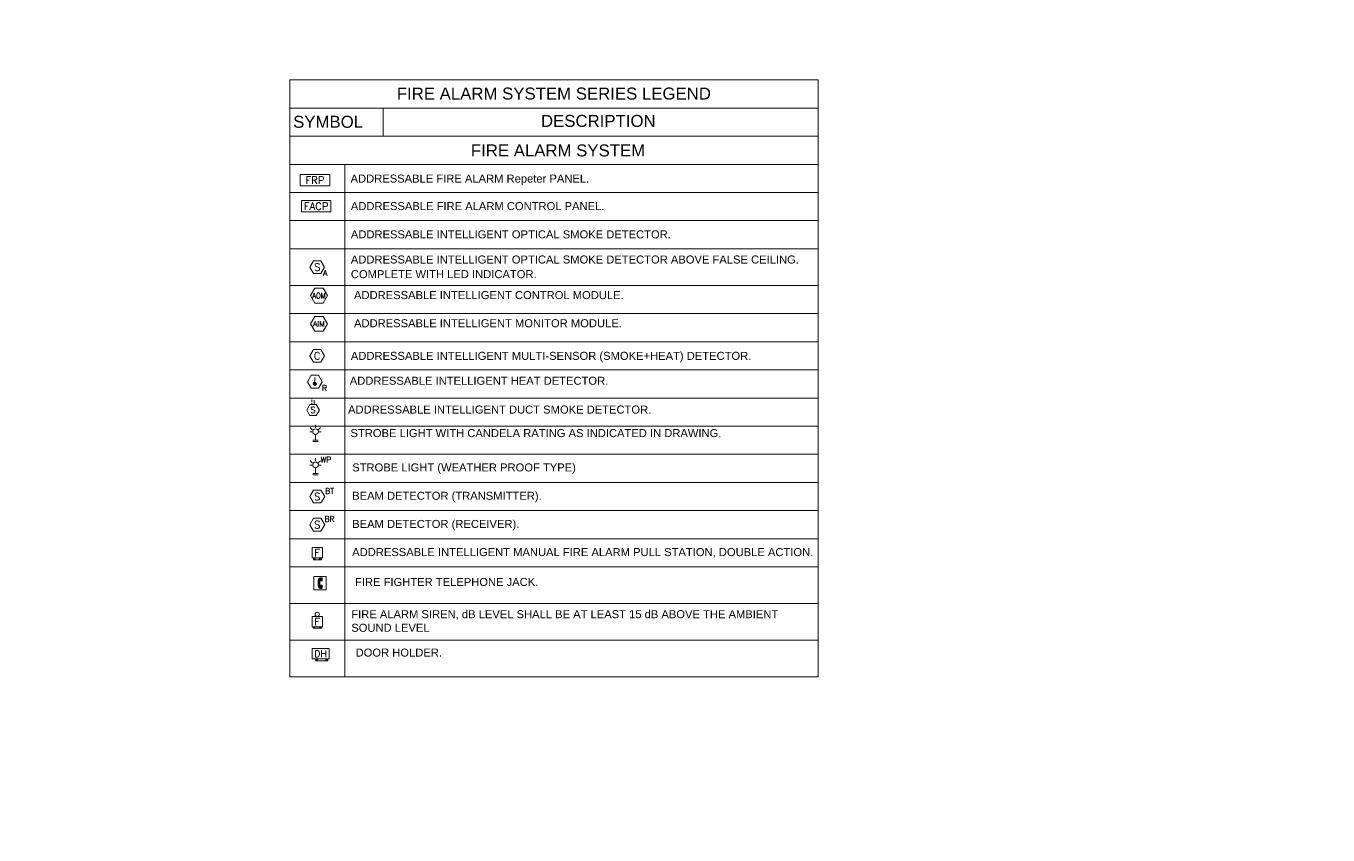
# Model space of a CAD drawing. Extents: x -3404 to 3497, y 0 to 399.
# Drawn here: x 145.7 to 198, y 348.9 to 381.4 of the extents above; entities that cross this region are included whole.
import ezdxf
from ezdxf import colors
from ezdxf.entities.mleader import LeaderData, LeaderLine
from ezdxf.enums import TextEntityAlignment as Align
from ezdxf.math import Vec2, Vec3

# ---------------------------------------------------------------- set-up
doc = ezdxf.new("R2010")
doc.units = 0
doc.header["$LTSCALE"] = 0.15
doc.layers.get('0').update_dxf_attribs({"color": 252})
doc.layers.add('0 fire alarm', color=252, linetype='Continuous')
doc.layers.add('00-BT-FAS-TEXT', color=2, linetype='Continuous')
for name, color, linetype, lineweight in [('A-ANNO-NOTE', 10, 'Continuous', 0), ('E-TEXT', 7, 'Continuous', 0), ('T-FIRE-B', 4, 'Continuous', 0), ('T-LINE', 7, 'Continuous', 0), ('T-TEXT', 2, 'Continuous', 0)]:
    doc.layers.add(name, color=color, linetype=linetype, lineweight=lineweight)
doc.styles.add('Arial_7', font='arial.ttf', dxfattribs={"height": 0.660856})
doc.styles.add('Arial_8', font='arial.ttf', dxfattribs={"height": 0.805844})
doc.styles.add('ROMANS', font='ROMANS.shx', dxfattribs={"width": 0.8})
doc.styles.add('TEXT-NFP', font='simplex.shx')
pattern_1 = [(0, (0, 0), (0, 6.985), [5.08, -1.905]), (90, (0, 0), (-6.985, 4e-16), [5.08, -1.905])]

# ---------------------------------------------------------------- blocks, each defined once
blk = doc.blocks.new('dressable smoke detectore above false ceiling')
blk.add_lwpolyline([(200, 0), (100, 173), (-100, 173), (-200, 0), (-100, -173), (100, -173)], close=True)
at = {"layer": 'T-TEXT', "style": 'ROMANS'}
blk.add_attdef('S', text='', height=200, dxfattribs=at).set_placement((0, 0, 0), align=Align.MIDDLE)
blk.add_attdef('A', text='', height=150, dxfattribs=at).set_placement((215, -161), align=Align.MIDDLE_CENTER)
blk = doc.blocks.new('MS-F')
blk.add_lwpolyline([(200, 0), (100, 173), (-100, 173), (-200, 0), (-100, -173), (100, -173)], close=True)
at = {"layer": 'T-TEXT', "style": 'TEXT-NFP'}
blk.add_attdef('C', text='', height=200, dxfattribs=at).set_placement((0, 0, 0), align=Align.MIDDLE)
blk = doc.blocks.new('*U112')
blk.add_lwpolyline([(400, 0), (400, 300), (-400, 300), (-400, 0)], close=True)
at = {"layer": 'T-TEXT', "style": 'TEXT-NFP'}
blk.add_attdef('FACP', text='', height=200, dxfattribs=at).set_placement((0, 150, 0), align=Align.MIDDLE)
blk = doc.blocks.new('*U104')
blk.add_lwpolyline([(200, 173), (100, 346), (-100, 346), (-200, 173), (-100, 0), (100, 0)], close=True)
at = {"layer": 'T-TEXT', "style": 'ROMANS'}
blk.add_attdef('BT', text='', height=150, dxfattribs=at).set_placement((331, 325), align=Align.MIDDLE_CENTER)
blk.add_attdef('S', text='', height=200, dxfattribs=at).set_placement((0, 173, 0), align=Align.MIDDLE)
blk = doc.blocks.new('*U105')
blk.add_lwpolyline([(200, 173), (100, 346), (-100, 346), (-200, 173), (-100, 0), (100, 0)], close=True)
at = {"layer": 'T-TEXT', "style": 'ROMANS'}
blk.add_attdef('BR', text='', height=150, dxfattribs=at).set_placement((331, 325), align=Align.MIDDLE_CENTER)
blk.add_attdef('S', text='', height=200, dxfattribs=at).set_placement((0, 173, 0), align=Align.MIDDLE)
blk = doc.blocks.new('*U106')
h = blk.add_hatch()
h.set_pattern_fill('ANGLE', color=3)
h.set_pattern_definition(pattern_1)
h.paths.add_polyline_path([(56, -302, 1), (81, -302, 1)])
blk.add_lwpolyline([(-140, -280), (140, -280), (140, 0), (-140, 0)], close=True)
at = {"color": 3}
blk.add_lwpolyline([(-99, -280), (116, -280), (116, -326), (-99, -326)], close=True, dxfattribs=at)
for centre in [(-73, -302), (68, -302)]:
    blk.add_circle(centre, 12.3, dxfattribs=at)
at = {"layer": 'T-TEXT', "style": 'TEXT-NFP'}
blk.add_attdef('F', text='', height=200, dxfattribs=at).set_placement((0, -140, 0), align=Align.MIDDLE)
blk = doc.blocks.new('*U107')
h = blk.add_hatch()
h.set_pattern_fill('ANGLE', color=3)
h.set_pattern_definition(pattern_1)
h.paths.add_polyline_path([(72, -14, 1), (90, -14, 1)])
at = {"color": 2}
blk.add_lwpolyline([(-140, 0), (140, 0), (140, 280), (-140, 280)], close=True, dxfattribs=at)
at = {"color": 3}
blk.add_lwpolyline([(-110, 0), (127, 0), (127, -34), (-110, -34)], close=True, dxfattribs=at)
at = {"color": 2}
blk.add_circle((0, 340), 60, dxfattribs=at)
at = {"color": 3}
for centre in [(-81, -14), (81, -14)]:
    blk.add_circle(centre, 8.84, dxfattribs=at)
at = {"layer": 'T-TEXT', "color": 2, "style": 'TEXT-NFP'}
blk.add_attdef('F', text='', height=200, dxfattribs=at).set_placement((0, 140, 0), align=Align.MIDDLE)
blk = doc.blocks.new('*U108')
blk.add_lwpolyline([(400, 0), (400, 300), (-400, 300), (-400, 0)], close=True)
at = {"layer": 'T-TEXT', "style": 'TEXT-NFP'}
blk.add_attdef('FACP', text='', height=200, dxfattribs=at).set_placement((0, 150, 0), align=Align.MIDDLE)
blk = doc.blocks.new('*U109')
h = blk.add_hatch()
h.set_pattern_fill('ANGLE', color=3)
h.set_pattern_definition(pattern_1)
h.paths.add_polyline_path([(157, -29, 1), (186, -29, 1)])
blk.add_lwpolyline([(250, 0), (250, 300), (-250, 300), (-250, 0)], close=True)
at = {"color": 3}
blk.add_lwpolyline([(-143, 0), (208, 0), (208, -58), (-143, -58)], close=True, dxfattribs=at)
for centre in [(-106, -29), (172, -29)]:
    blk.add_circle(centre, 14.4, dxfattribs=at)
at = {"layer": 'T-TEXT', "style": 'TEXT-NFP'}
blk.add_attdef('DH', text='', height=200, dxfattribs=at).set_placement((0, 150, 0), align=Align.MIDDLE)
blk = doc.blocks.new('*U110')
h = blk.add_hatch(color=256)
h.dxf.hatch_style = 1
edge = h.paths.add_edge_path()
edge.add_arc((33, 257), 14.1, 13.6021, 92.3161)
edge.add_line((32, 271), (11, 271))
edge.add_arc((13, 231), 40.2, 92.7442, 154.2215)
edge.add_arc((-28, 250), 4.89, 309.2722, 334.2215, ccw=False)
edge.add_arc((-64, 281), 52.1, 306.6096, 318.7251, ccw=False)
edge.add_arc((-30, 235), 4.89, 115.3605, 167.8134)
edge.add_arc((352, 152), 396, 167.8076, 180.2975)
edge.add_arc((348, 148), 392, 179.7012, 192.2669)
edge.add_arc((-30, 66), 4.89, 193.2566, 244.6491)
edge.add_arc((-67, 18), 54.9, 39.8251, 51.6228, ccw=False)
edge.add_arc((-28, 50), 4.89, 25.7785, 50.7278, ccw=False)
edge.add_arc((13, 69), 40.2, 205.7785, 267.2558)
edge.add_line((11, 29), (32, 29))
edge.add_arc((33, 43), 14.1, 267.6839, 346.3979)
edge.add_arc((-161, 67), 209, 352.6045, 365.9008)
edge.add_arc((13, 87), 34.4, 1.9401, 17.7739)
edge.add_arc((41, 96), 4.89, 18.4909, 87.0716)
edge.add_arc((30, 28), 74.3, 81.4234, 109.9904)
edge.add_arc((2, 102), 4.89, 250.3513, 295.2423, ccw=False)
edge.add_arc((1, 106), 8.65, 174.514, 266.9586, ccw=False)
edge.add_arc((-1022, 147), 1015, 357.7161, 360.1614)
edge.add_arc((-1022, 153), 1015, 359.8386, 362.2839)
edge.add_arc((3, 194), 10.1, 100.6325, 185.9952, ccw=False)
edge.add_arc((2, 200), 4.89, 64.7577, 109.6487, ccw=False)
edge.add_arc((33, 273), 75, 247.791, 276.6818)
edge.add_arc((41, 204), 4.89, 279.9761, 341.5091)
edge.add_arc((13, 213), 34.4, 342.2261, 358.0599)
edge.add_arc((-161, 233), 209, 354.0992, 367.3955)
for p, q in [((137, 300), (-137, 300)), ((-137, 300), (-137, 0)), ((137, 0), (137, 300)), ((-137, 0), (137, 0))]:
    blk.add_line(p, q)
blk.add_lwpolyline([(46, 260, 0.357628), (32, 271), (11, 271, 0.27487), (-23, 248, -0.109294), (-24, 247, -0.052913), (-33, 239, 0.232951), (-35, 236, 0.054551), (-44, 150, 0.054883), (-35, 65, 0.228078), (-33, 61, -0.051523), (-24, 53, -0.109294), (-23, 52, 0.27487), (11, 29), (32, 29, 0.357628), (46, 40, 0.058081), (47, 88, 0.069198), (45, 98, 0.308503), (41, 101, 0.125296), (4, 97, -0.198418), (1, 97, -0.426767), (-7, 107, 0.01067), (-7, 150, 0.01067), (-7, 193, -0.390702), (1, 204, -0.198418), (4, 204, 0.126732), (42, 199, 0.275132), (45, 202, 0.069198), (47, 212, 0.058081)], format="xyb", close=True)
blk = doc.blocks.new('*U111')
blk.add_lwpolyline([(231, 200), (115, 400), (-115, 400), (-231, 200), (-115, 0), (115, 0)], close=True)
at = {"layer": 'T-TEXT', "style": 'TEXT-NFP', "width": 0.75}
blk.add_attdef('AOM', text='', height=150, dxfattribs=at).set_placement((0, 200, 0), align=Align.MIDDLE)
blk = doc.blocks.new('*U102')
blk.add_lwpolyline([(231, 200), (115, 400), (-115, 400), (-231, 200), (-115, 0), (115, 0)], close=True)
at = {"layer": 'T-TEXT', "style": 'TEXT-NFP'}
blk.add_attdef('AIM', text='', height=150, dxfattribs=at).set_placement((0, 200, 0), align=Align.MIDDLE)
blk = doc.blocks.new('addressable heat detector')
h = blk.add_hatch(color=256)
h.dxf.hatch_style = 1
h.paths.add_polyline_path([(-45, -56, 1), (45, -56, 1)])
at = {"extrusion": (0, 0, -1)}
for p, q in [((-100, 173), (-200, 0)), ((100, 173), (-100, 173)), ((0, 117), (0, -11)), ((200, 0), (100, 173)), ((-200, 0), (-100, -173)), ((-100, -173), (100, -173)), ((100, -173), (200, 0))]:
    blk.add_line(p, q, dxfattribs=at)
blk.add_circle((0, -56), 44.8)
at = {"layer": 'T-TEXT', "style": 'TEXT-NFP'}
blk.add_attdef('R', text='', height=150, dxfattribs=at).set_placement((261, -173, 0), align=Align.MIDDLE)
blk = doc.blocks.new('SOD-F')
at = {"extrusion": (0, 0, -1)}
for p, q in [((-33, 346), (-33, 390)), ((-33, 265), (-33, 314)), ((-33, 173), (-33, 233)), ((40, 173), (40, 320))]:
    blk.add_line(p, q, dxfattribs=at)
blk.add_lwpolyline([(204, 0), (104, 173), (-96, 173), (-196, 0), (-96, -173), (104, -173)], close=True)
at = {"layer": 'T-TEXT', "style": 'TEXT-NFP'}
blk.add_attdef('S', text='', height=200, dxfattribs=at).set_placement((4, 0, 0), align=Align.MIDDLE)
blk = doc.blocks.new('*U103')
at = {"color": 1}
for p, q in [((-90, 325), (-148, 383)), ((-1, 374), (-1, 450)), ((135, 380), (75, 321)), ((-99, 262), (-155, 262)), ((71, 35), (-71, 35)), ((71, 0), (-71, 0)), ((0, 193), (0, 35)), ((99, 262), (155, 262))]:
    blk.add_line(p, q, dxfattribs=at)
blk.add_circle((0, 269), 75.9, dxfattribs=at)
blk = doc.blocks.new('wp')
at = {"layer": 'T-FIRE-B', "xscale": 0.001487761816891826, "yscale": 0.001487761816891826, "zscale": 0.001487761816891826}
blk.add_blockref('*U103', (0, 0), dxfattribs=at)
at = {"layer": 'T-TEXT', "style": 'ROMANS'}
blk.add_text('WP', height=0.2232, dxfattribs=at).set_placement((0.418, 0.606), align=Align.MIDDLE_CENTER)

msp = doc.modelspace()

# ---------------------------------------------------------------- linework, layer by layer
at = {"layer": 'A-ANNO-NOTE', "color": 10}
for p, q in [((156.28331, 378.13863), (177.53684, 378.13863)), ((160.04802, 378.13863), (160.04802, 377.00645)), ((156.28331, 377.00645), (177.53684, 377.00645)), ((156.28331, 375.87427), (177.53684, 375.87427))]:
    msp.add_line(p, q, dxfattribs=at)
at = {"layer": 'A-ANNO-NOTE', "color": 10, "flags": 128}
msp.add_lwpolyline([(177.53684, 355.26481), (177.53684, 379.27081), (156.28331, 379.27081), (156.28331, 355.26481)], dxfattribs=at)
at = {"layer": 'T-LINE'}
for p, q in [((158.50216, 375.87427), (158.50216, 355.26481)), ((156.28331, 374.74209), (177.53684, 374.74209)), ((156.28331, 373.60991), (177.53684, 373.60991)), ((156.28331, 372.47773), (177.53684, 372.47773)), ((156.28331, 371.00495), (177.53684, 371.00495)), ((156.28331, 369.87277), (177.53684, 369.87277)), ((156.28331, 368.74059), (177.53684, 368.74059)), ((156.28331, 367.60841), (177.53684, 367.60841)), ((156.28331, 366.47623), (177.53684, 366.47623)), ((156.28331, 365.34405), (177.53684, 365.34405)), ((156.28331, 364.21187), (177.53684, 364.21187)), ((156.28331, 363.07969), (177.53684, 363.07969)), ((156.28331, 361.94751), (177.53684, 361.94751)), ((156.28331, 360.81533), (177.53684, 360.81533)), ((156.28331, 359.68315), (177.53684, 359.68315)), ((156.28331, 358.21037), (177.53684, 358.21037)), ((156.28331, 356.73759), (177.53684, 356.73759)), ((156.28331, 355.26481), (177.53684, 355.26481))]:
    msp.add_line(p, q, dxfattribs=at)

# ---------------------------------------------------------------- block references
at = {"layer": '0 fire alarm', "color": 3}
msp.add_blockref('wp', (157.32407, 363.38712), dxfattribs=at)
at = {"layer": 'T-FIRE-B'}
ref = msp.add_blockref('*U108', (157.30127, 375.461), dxfattribs=dict(at, xscale=0.001487761816891826, yscale=0.001487761816891826, zscale=0.001487761816891826, rotation=180))
ref.add_attrib('FACP', 'FRP', dxfattribs={"layer": 'T-TEXT', "height": 0.297552, "style": 'TEXT-NFP'}).set_placement((157.30127, 375.23784), align=Align.MIDDLE)
for name, p, xscale, yscale, zscale, values in [('*U112', (157.3501, 373.96825), 0.001487761816891826, 0.001487761816891826, 0.001487761816891826, {'FACP': 'FACP'}), ('dressable smoke detectore above false ceiling', (157.39273, 371.74134), 0.001487761816891826, 0.001487761816891826, 0.001487761816891826, {'S': 'S', 'A': 'A'}), ('*U111', (157.46307, 370.2966), 0.001487761816891826, 0.001487761816891826, 0.001487761816891826, {'AOM': 'AOM'}), ('*U102', (157.46307, 369.16442), 0.001487761816891826, 0.001487761816891826, 0.001487761816891826, {'AIM': 'AIM'}), ('MS-F', (157.39273, 368.1745), 0.001487761816891826, 0.001487761816891826, 0.001487761816891826, {'C': 'C'}), ('addressable heat detector', (157.29284, 367.13305), 0.001493438420866454, 0.001493438420866454, 0.001493438420866454, {'R': 'R'}), ('SOD-F', (157.22109, 365.99118), 0.001262955701945523, 0.001262955701945523, 0.001262955701945523, {'S': 'S'}), ('*U104', (157.39273, 362.25493), 0.00149343842086644, 0.00149343842086644, 0.00149343842086644, {'S': 'S', 'BT': 'BT'}), ('*U105', (157.39273, 361.12275), 0.00149343842086644, 0.00149343842086644, 0.00149343842086644, {'S': 'S', 'BR': 'BR'}), ('*U106', (157.39273, 360.45753), 0.001487761816891826, 0.001487761816891826, 0.001487761816891826, {'F': 'F'}), ('*U109', (157.52596, 355.98255), 0.001374335496756086, 0.001374335496756086, 0.001374335496756086, {'DH': 'DH'})]:
    msp.add_blockref(name, p, dxfattribs=dict(at, xscale=xscale, yscale=yscale, zscale=zscale)).add_auto_attribs(values)
for name, p, xscale, yscale, zscale in [('*U103', (157.32407, 364.72318), 0.001487761816891826, 0.001487761816891826, 0.001487761816891826), ('*U110', (157.50375, 358.76492), 0.001768137982723732, 0.001768137982723732, 0.001768137982723732)]:
    msp.add_blockref(name, p, dxfattribs=dict(at, xscale=xscale, yscale=yscale, zscale=zscale))
ref = msp.add_blockref('*U107', (157.39273, 357.2657), dxfattribs=dict(at, xscale=0.001487761816891826, yscale=0.001487761816891826, zscale=0.001487761816891826))
ref.add_attrib('F', 'F', dxfattribs={"layer": 'T-TEXT', "height": 0.29755, "style": 'ROMANS'}).set_placement((157.39273, 357.47398), align=Align.MIDDLE)

# ---------------------------------------------------------------- texts
at = {"layer": 'A-ANNO-NOTE', "color": 2, "line_spacing_factor": 0.941778, "style": 'Arial_8'}
for s, insert, char_height, width, attachment_point in [('FIRE ALARM SYSTEM SERIES LEGEND', (166.91007, 378.96409), 0.4830351, 15.0743946, 2), ('SYMBOL', (156.42263, 377.82912), 0.483035, 3.3472371, 1), ('DESCRIPTION', (166.39141, 377.86358), 0.4830351, 5.4998772, 1), ('FIRE ALARM SYSTEM', (163.57103, 376.67636), 0.4830351, 8.356265, 1)]:
    msp.add_mtext(s, dxfattribs=dict(at, insert=insert, char_height=char_height, width=width, attachment_point=attachment_point))
at = {"layer": 'E-TEXT', "char_height": 0.3220234, "attachment_point": 1, "line_spacing_factor": 0.941778, "style": 'Arial_7'}
for s, insert, width in [('ADDRESSABLE FIRE ALARM Repeter PANEL.', (158.73317, 375.46337), 12.1741697), ('ADDRESSABLE FIRE ALARM CONTROL PANEL.', (158.74462, 374.35701), 12.1741697), ('ADDRESSABLE INTELLIGENT OPTICAL SMOKE DETECTOR.', (158.74462, 373.21962), 15.3675238), ('ADDRESSABLE INTELLIGENT OPTICAL SMOKE DETECTOR ABOVE FALSE CEILING.', (158.74462, 372.20795), 18.2511326), ('COMPLETE WITH LED INDICATOR.', (158.74462, 371.61919), 15.4933947), ('ADDRESSABLE INTELLIGENT CONTROL MODULE.', (158.87173, 370.77714), 17.4570024), ('ADDRESSABLE INTELLIGENT MONITOR MODULE.', (158.87173, 369.64496), 17.4570024), ('ADDRESSABLE INTELLIGENT MULTI-SENSOR (SMOKE+HEAT) DETECTOR.', (158.74462, 368.33343), 24.6216478), ('ADDRESSABLE INTELLIGENT HEAT DETECTOR.', (158.7015, 367.33184), 10.9151303), ('ADDRESSABLE INTELLIGENT DUCT SMOKE DETECTOR.', (158.63158, 366.17257), 12.4107144), ('STROBE LIGHT WITH CANDELA RATING AS INDICATED IN DRAWING. ', (158.72996, 365.22653), 18.6262924), ('STROBE LIGHT (WEATHER PROOF TYPE) ', (158.79863, 363.84526), 19.7105315), ('BEAM DETECTOR (TRANSMITTER).', (158.79863, 362.70435), 21.3008545), ('BEAM DETECTOR (RECEIVER).', (158.79863, 361.57217), 12.7339923), ('ADDRESSABLE INTELLIGENT MANUAL FIRE ALARM PULL STATION, DOUBLE ACTION.', (158.79863, 360.43999), 18.6262924), ('FIRE FIGHTER TELEPHONE JACK.', (158.9119, 359.23855), 17.4570024), ('FIRE ALARM SIREN, dB LEVEL SHALL BE AT LEAST 15 dB ABOVE THE AMBIENT ', (158.76145, 357.94155), 19.7105315), ('SOUND LEVEL', (158.76145, 357.39519), 19.7105315), ('DOOR HOLDER.', (158.93461, 356.39731), 17.4570024)]:
    msp.add_mtext(s, dxfattribs=dict(at, insert=insert, width=width))

# ---------------------------------------------------------------- leaders
at = {"layer": '00-BT-FAS-TEXT', "color": 3}
ml = msp.add_multileader_mtext('Standard', dxfattribs=at)
ml.set_content('{\\C2;ZONE 1 /FACP FOR DETECTORS\\PEMT ? 3/4 INCH CONDUIT\\P(2*1.5)MM2 FIRE RESISTANCE CABLE 105C\\PEXPOSED ABOVE FALSE CEILLING\\PTYPICAL}', color=6)
ml.set_leader_properties()
ml.build(insert=Vec2(0, 0))
ml.multileader.update_dxf_attribs({"text_right_attachment_type": 6, "dogleg_length": 0.05, "arrow_head_size": 0.2})
ctx = ml.context
ctx.base_point, ctx.char_height, ctx.arrow_head_size, ctx.landing_gap_size = Vec3(50.48109, 371.55466), 0.05, 0.2, 0.01
ctx.right_attachment = 6
notes = []
notes.append((ctx, [(0, (1, 1, 0), (50.43109, 371.55466), (1, 0), 0.05, [(0, [(49.225, 372.03265)], 0, [])])]))
ctx.mtext.insert, ctx.mtext.width, ctx.mtext.flow_direction = Vec3(50.49109, 371.57966), 3430, 5
ml = msp.add_multileader_mtext('Standard', dxfattribs=at)
ml.set_content('{\\C2;ZONE 1 /FACP FOR DETECTORS\\PEMT ? 3/4 INCH CONDUIT\\P(2*1.5)MM2 FIRE RESISTANCE CABLE 105C\\PEXPOSED ABOVE FALSE CEILLING\\PTYPICAL}', color=6)
ml.set_leader_properties()
ml.build(insert=Vec2(0, 0))
ml.multileader.update_dxf_attribs({"text_right_attachment_type": 6, "dogleg_length": 0.05, "arrow_head_size": 0.2})
ctx = ml.context
ctx.base_point, ctx.char_height, ctx.arrow_head_size, ctx.landing_gap_size = Vec3(67.2215, 359.88622), 0.05, 0.2, 0.01
ctx.right_attachment = 6
notes.append((ctx, [(0, (1, 1, 0), (67.1715, 359.88622), (1, 0), 0.05, [(0, [(65.99942, 359.09218)], 0, [])])]))
ctx.mtext.insert, ctx.mtext.width, ctx.mtext.flow_direction = Vec3(67.2315, 359.91122), 3430, 5
ml = msp.add_multileader_mtext('Standard', dxfattribs=at)
ml.set_content('{\\C2;ZONE 1 /FACP FOR DETECTORS\\PEMT ? 3/4 INCH CONDUIT\\P(2*1.5)MM2 FIRE RESISTANCE CABLE 105C\\PEXPOSED ABOVE FALSE CEILLING\\PTYPICAL}', color=6)
ml.set_leader_properties()
ml.build(insert=Vec2(0, 0))
ml.multileader.update_dxf_attribs({"text_right_attachment_type": 6, "dogleg_length": 0.05, "arrow_head_size": 0.2})
ctx = ml.context
ctx.base_point, ctx.char_height, ctx.arrow_head_size, ctx.landing_gap_size = Vec3(14.38857, 349.27523), 0.05, 0.2, 0.01
ctx.right_attachment = 6
notes.append((ctx, [(0, (1, 1, 0), (14.33857, 349.27523), (1, 0), 0.05, [(0, [(13.48332, 349.74683)], 0, [])])]))
ctx.mtext.insert, ctx.mtext.width, ctx.mtext.flow_direction = Vec3(14.39857, 349.30023), 3430, 5
for ctx, leaders in notes:
    for number, flags, end, landing, length, lines in leaders:
        leader = LeaderData()
        leader.index, (leader.has_last_leader_line, leader.has_dogleg_vector, leader.attachment_direction) = number, flags
        leader.last_leader_point, leader.dogleg_vector, leader.dogleg_length = Vec3(end), Vec3(landing), length
        for number, points, colour, breaks in lines:
            line = LeaderLine()
            line.index, line.vertices, line.color, line.breaks = number, Vec3.list(points), colors.encode_raw_color(colour), breaks
            leader.lines.append(line)
        ctx.leaders.append(leader)

doc.saveas('drawing.dxf')
